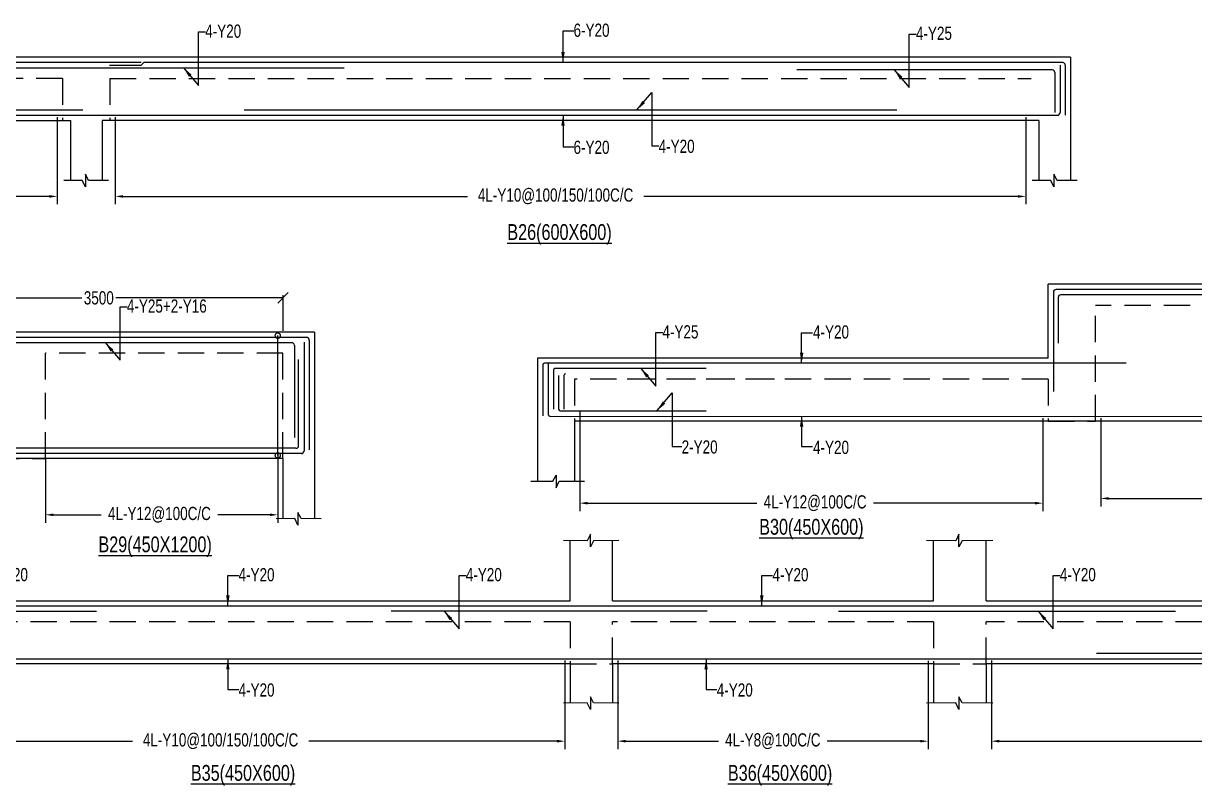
# Model space of a CAD drawing. Header units: millimetres. Extents: x 31347440 to 31744305, y -21457036 to -21063618.
# Drawn here: x 31663781 to 31674906, y -21135127 to -21127891 of the extents above; entities that cross this region are included whole.
import ezdxf

# ---------------------------------------------------------------- set-up
doc = ezdxf.new("R2010")
doc.units = ezdxf.units.MM
doc.header["$LTSCALE"] = 1000
doc.header["$MEASUREMENT"] = 0
doc.header["$PDMODE"] = 3
for name, pattern in [('CONTINOUS', [0]), ('CONTINU', [0]), ('HIDDEN', [0.375, 0.25, -0.125])]:
    doc.linetypes.add(name, pattern=pattern)
for name, color, linetype in [('-S-ARROW', 253, 'Continuous'), ('-S-MISC', 8, 'Continuous'), ('-S-STIRUP', 11, 'Continuous'), ('-STR-BEAM', 7, 'CONTINU'), ('-STR-COLUMN', 5, 'HIDDEN'), ('-STR-REINF', 3, 'Continuous'), ('-STR-RF-DIM', 8, 'CONTINOUS'), ('-STR-TEXT', 6, 'Continuous'), ('SEC TEXT', 9, 'Continuous'), ('SLAB LINE', 254, 'HIDDEN')]:
    doc.layers.add(name, color=color, linetype=linetype)
doc.styles.add('BEAM-LS', font='romans.shx', dxfattribs={"width": 0.8})
doc.styles.add('SOBHA', font='swisscl.ttf')
doc.styles.add('sobha.sed', font='swisscl.ttf')
doc.dimstyles.new('S-50', dxfattribs={"dimscale": 50, "dimtxt": 2.5, "dimasz": 2, "dimexe": 0.5, "dimexo": 0.25, "dimgap": 0.25, "dimtad": 0, "dimdec": 0, "dimrnd": 0.0005, "dimzin": 0, "dimdsep": 46, "dimtxsty": 'sobha.sed', "dimblk": 'OBLIQUE', "dimcen": 0.09, "dimclrd": 8, "dimclre": 8, "dimclrt": 6, "dimadec": 0, "dimazin": 0, "dimtfac": 1, "dimtdec": 0, "dimtofl": 0, "dimtmove": 2, "dimatfit": 3, "dimfxl": 0.18, "dimtolj": 1, "dimtzin": 0, "dimlwd": -1, "dimlwe": -1, "dimarcsym": 0})
doc.dimstyles.new('S-DIM50', dxfattribs={"dimscale": 50, "dimtxt": 2.5, "dimasz": 1.5, "dimexe": 1.5, "dimexo": 1, "dimgap": 0.5, "dimtad": 0, "dimdec": 0, "dimzin": 0, "dimdsep": 46, "dimtxsty": 'SOBHA', "dimcen": 0.09, "dimclrd": 256, "dimclre": 256, "dimclrt": 6, "dimadec": 5, "dimazin": 0, "dimtfac": 1, "dimtdec": 0, "dimtofl": 0, "dimtmove": 0, "dimatfit": 3, "dimfxl": 0.18, "dimtolj": 1, "dimtzin": 0, "dimlwd": -1, "dimlwe": -1, "dimarcsym": 0})
doc.dimstyles.new('STIRUP', dxfattribs={"dimscale": 50, "dimtxt": 2.5, "dimasz": 2.2, "dimexe": 0, "dimexo": 0, "dimgap": 0.5, "dimtad": 0, "dimdec": 0, "dimzin": 0, "dimdsep": 46, "dimtxsty": 'BEAM-LS', "dimblk": 'DOTSMALL', "dimcen": 0.09, "dimclrd": 256, "dimclre": 256, "dimclrt": 256, "dimadec": 5, "dimazin": 0, "dimtfac": 1, "dimtdec": 0, "dimtofl": 0, "dimtmove": 0, "dimatfit": 3, "dimldrblk": 'DOTSMALL', "dimfxl": 0, "dimfxlon": 1, "dimtolj": 1, "dimtzin": 0, "dimlwd": -1, "dimlwe": -1, "dimarcsym": 0})

# ---------------------------------------------------------------- blocks, each defined once
blk = doc.blocks.new('*D409')
at = {"layer": '-STR-RF-DIM', "transparency": 16777216}
for p, q in [((31669839, -21134776), (31669839, -21135602)), ((31677014, -21134776), (31677014, -21135602)), ((31669914, -21135527), (31672529, -21135527)), ((31676939, -21135527), (31674203, -21135527))]:
    blk.add_line(p, q, dxfattribs=at)
for points in [[(31669914, -21135515), (31669914, -21135540), (31669839, -21135527)], [(31676939, -21135515), (31676939, -21135540), (31677014, -21135527)]]:
    blk.add_solid(points, dxfattribs=at)
at = {"layer": 'Defpoints', "color": 0, "transparency": 16777216}
for p in [(31669839, -21134776, 0), (31677014, -21134776, 0), (31677014, -21135527)]:
    blk.add_point(p, dxfattribs=at)
at = {"layer": '-STR-RF-DIM', "color": 6, "transparency": 16777216, "insert": (31673366, -21135527), "char_height": 125, "attachment_point": 5, "style": 'SOBHA'}
blk.add_mtext('\\A1;4L-Y12@100/150/100C/C', dxfattribs=at)
blk = doc.blocks.new('*D410')
at = {"layer": '-STR-RF-DIM', "transparency": 16777216}
for p, q in [((31677564, -21134776), (31677564, -21135602)), ((31686214, -21134776), (31686214, -21135602)), ((31677639, -21135527), (31680910, -21135527)), ((31686139, -21135527), (31682584, -21135527))]:
    blk.add_line(p, q, dxfattribs=at)
for points in [[(31677639, -21135515), (31677639, -21135540), (31677564, -21135527)], [(31686139, -21135515), (31686139, -21135540), (31686214, -21135527)]]:
    blk.add_solid(points, dxfattribs=at)
at = {"layer": 'Defpoints', "color": 0, "transparency": 16777216}
for p in [(31677564, -21134776, 0), (31686214, -21134776, 0), (31677564, -21135527)]:
    blk.add_point(p, dxfattribs=at)
at = {"layer": '-STR-RF-DIM', "color": 6, "transparency": 16777216, "insert": (31681747, -21135527), "char_height": 125, "attachment_point": 5, "style": 'SOBHA'}
blk.add_mtext('\\A1;4L-Y10@100/150/100C/C', dxfattribs=at)
blk = doc.blocks.new('_OBLIQUE')
at = {"color": 0, "linetype": 'ByBlock'}
blk.add_line((-0.5, -0.5), (0.5, 0.5), dxfattribs=at)
blk = doc.blocks.new('*D451')
at = {"layer": '-STR-RF-DIM', "transparency": 16777216}
for p, q in [((31698683, -21128921), (31698683, -21129862)), ((31703083, -21128978), (31703083, -21129862)), ((31698758, -21129787), (31700365, -21129787)), ((31703008, -21129787), (31701473, -21129787))]:
    blk.add_line(p, q, dxfattribs=at)
for points in [[(31698758, -21129774), (31698758, -21129799), (31698683, -21129787)], [(31703008, -21129774), (31703008, -21129799), (31703083, -21129787)]]:
    blk.add_solid(points, dxfattribs=at)
at = {"layer": 'Defpoints', "color": 0, "transparency": 16777216}
for p in [(31698683, -21128921, 178587), (31703083, -21128978, 0), (31703083, -21129787)]:
    blk.add_point(p, dxfattribs=at)
at = {"layer": '-STR-RF-DIM', "color": 6, "transparency": 16777216, "insert": (31700919, -21129787), "char_height": 125, "attachment_point": 5, "style": 'SOBHA'}
blk.add_mtext('\\A1;4L-Y12@100C/C', dxfattribs=at)
blk = doc.blocks.new('*D455')
at = {"layer": '-STR-RF-DIM', "transparency": 16777216}
for p, q in [((31726633, -21128278), (31726633, -21129117)), ((31732733, -21128275), (31732733, -21129117)), ((31726708, -21129042), (31728625, -21129042)), ((31732658, -21129042), (31730299, -21129042))]:
    blk.add_line(p, q, dxfattribs=at)
for points in [[(31726708, -21129029), (31726708, -21129054), (31726633, -21129042)], [(31732658, -21129029), (31732658, -21129054), (31732733, -21129042)]]:
    blk.add_solid(points, dxfattribs=at)
at = {"layer": 'Defpoints', "color": 0, "transparency": 16777216}
for p in [(31726633, -21128278, 0), (31732733, -21128275, 0), (31726633, -21129042)]:
    blk.add_point(p, dxfattribs=at)
at = {"layer": '-STR-RF-DIM', "color": 6, "transparency": 16777216, "insert": (31729462, -21129042), "char_height": 125, "attachment_point": 5, "style": 'SOBHA'}
blk.add_mtext('\\A1;4L-Y10@100/150/100C/C', dxfattribs=at)
blk = doc.blocks.new('*D456')
at = {"layer": '-STR-RF-DIM', "transparency": 16777216}
for p, q in [((31733234, -21128275), (31733234, -21129117)), ((31736183, -21128278), (31736183, -21129117)), ((31733309, -21129042), (31734193, -21129042)), ((31736108, -21129042), (31735223, -21129042))]:
    blk.add_line(p, q, dxfattribs=at)
for points in [[(31733309, -21129029), (31733309, -21129054), (31733234, -21129042)], [(31736108, -21129029), (31736108, -21129054), (31736183, -21129042)]]:
    blk.add_solid(points, dxfattribs=at)
at = {"layer": 'Defpoints', "color": 0, "transparency": 16777216}
for p in [(31733234, -21128275, 0), (31736183, -21128278, 0), (31736183, -21129042)]:
    blk.add_point(p, dxfattribs=at)
at = {"layer": '-STR-RF-DIM', "color": 6, "transparency": 16777216, "insert": (31734708, -21129042), "char_height": 125, "attachment_point": 5, "style": 'SOBHA'}
blk.add_mtext('\\A1;4L-Y8@100C/C', dxfattribs=at)
blk = doc.blocks.new('*D457')
at = {"layer": '-STR-RF-DIM', "transparency": 16777216}
for p, q in [((31736784, -21128275), (31736784, -21129117)), ((31743233, -21128278), (31743233, -21129117)), ((31736859, -21129042), (31739160, -21129042)), ((31743158, -21129042), (31740833, -21129042))]:
    blk.add_line(p, q, dxfattribs=at)
for points in [[(31736859, -21129029), (31736859, -21129054), (31736784, -21129042)], [(31743158, -21129029), (31743158, -21129054), (31743233, -21129042)]]:
    blk.add_solid(points, dxfattribs=at)
at = {"layer": 'Defpoints', "color": 0, "transparency": 16777216}
for p in [(31736784, -21128275, 0), (31743233, -21128278, 0), (31743233, -21129042)]:
    blk.add_point(p, dxfattribs=at)
at = {"layer": '-STR-RF-DIM', "color": 6, "transparency": 16777216, "insert": (31739997, -21129042), "char_height": 125, "attachment_point": 5, "style": 'SOBHA'}
blk.add_mtext('\\A1;4L-Y10@100/150/100C/C', dxfattribs=at)
blk = doc.blocks.new('*D460')
at = {"layer": '-STR-RF-DIM', "transparency": 16777216}
for p, q in [((31703633, -21128978), (31703633, -21129817)), ((31708383, -21128978), (31708383, -21129817)), ((31703708, -21129742), (31705751, -21129742)), ((31708308, -21129742), (31707424, -21129742))]:
    blk.add_line(p, q, dxfattribs=at)
for points in [[(31703708, -21129729), (31703708, -21129754), (31703633, -21129742)], [(31708308, -21129729), (31708308, -21129754), (31708383, -21129742)]]:
    blk.add_solid(points, dxfattribs=at)
at = {"layer": 'Defpoints', "color": 0, "transparency": 16777216}
for p in [(31703633, -21128978, 0), (31708383, -21128978), (31703633, -21129742)]:
    blk.add_point(p, dxfattribs=at)
at = {"layer": '-STR-RF-DIM', "color": 6, "transparency": 16777216, "insert": (31706587, -21129742), "char_height": 125, "attachment_point": 5, "style": 'SOBHA'}
blk.add_mtext('\\A1;4L-Y12@100/125/100C/C', dxfattribs=at)
blk = doc.blocks.new('_DotSmall')
at = {"color": 0, "linetype": 'ByBlock', "const_width": 0.5}
blk.add_lwpolyline([(-0.0625, 0, 1), (0.0625, 0, 1)], format="xyb", close=True, dxfattribs=at)
blk = doc.blocks.new('*D397')
at = {"layer": '-S-STIRUP', "ltscale": 100, "transparency": 16777216}
blk.add_line((31666197, -21131992), (31666197, -21130855), dxfattribs=at)
at = {"layer": 'Defpoints', "color": 0, "linetype": 'CONTINU', "ltscale": 100, "transparency": 16777216}
for p in [(31666197, -21130855), (31666197, -21130855), (31666197, -21131992)]:
    blk.add_point(p, dxfattribs=at)
at = {"layer": '-S-STIRUP', "linetype": 'CONTINU', "ltscale": 100, "transparency": 16777216, "xscale": 100, "yscale": 100, "zscale": 100}
for p, rotation in [((31666197, -21130855), 90), ((31666197, -21131992), 270)]:
    blk.add_blockref('_DotSmall', p, dxfattribs=dict(at, rotation=rotation))
blk = doc.blocks.new('*D431')
at = {"color": 8, "transparency": 16777216}
for p, q in [((31662747, -21130910), (31662747, -21130472)), ((31662747, -21130497), (31664336, -21130497)), ((31666247, -21130497), (31664658, -21130497)), ((31666247, -21130810), (31666247, -21130472))]:
    blk.add_line(p, q, dxfattribs=at)
at = {"layer": 'Defpoints', "color": 0, "transparency": 16777216}
for p in [(31666247, -21130497), (31666247, -21130822), (31662747, -21130922, 0)]:
    blk.add_point(p, dxfattribs=at)
at = {"color": 8, "transparency": 16777216, "xscale": 100, "yscale": 100, "zscale": 100, "rotation": 180}
blk.add_blockref('_OBLIQUE', (31662747, -21130497), dxfattribs=at)
at = {"color": 8, "transparency": 16777216, "xscale": 100, "yscale": 100, "zscale": 100}
blk.add_blockref('_OBLIQUE', (31666247, -21130497), dxfattribs=at)
at = {"color": 6, "transparency": 16777216, "insert": (31664497, -21130497), "char_height": 125, "attachment_point": 5, "style": 'sobha.sed'}
blk.add_mtext('\\A1;3500', dxfattribs=at)
blk = doc.blocks.new('*D599')
at = {"layer": '-STR-RF-DIM', "transparency": 16777216}
for p, q in [((31666197, -21131975), (31666197, -21132631)), ((31663990, -21132022), (31663990, -21132631)), ((31664065, -21132556), (31664519, -21132556)), ((31666122, -21132556), (31665627, -21132556))]:
    blk.add_line(p, q, dxfattribs=at)
for points in [[(31664065, -21132544), (31664065, -21132569), (31663990, -21132556)], [(31666122, -21132544), (31666122, -21132569), (31666197, -21132556)]]:
    blk.add_solid(points, dxfattribs=at)
at = {"layer": 'Defpoints', "color": 0, "transparency": 16777216}
for p in [(31666197, -21131975, 0), (31663990, -21132022, 0), (31663990, -21132556)]:
    blk.add_point(p, dxfattribs=at)
at = {"layer": '-STR-RF-DIM', "color": 6, "transparency": 16777216, "insert": (31665073, -21132556), "char_height": 125, "attachment_point": 5, "style": 'SOBHA'}
blk.add_mtext('\\A1;4L-Y12@100C/C', dxfattribs=at)
blk = doc.blocks.new('BEAM')
at = {"layer": '-S-MISC', "linetype": 'ByBlock', "ltscale": 1000, "elevation": 0}
for points in [[(31677501.4, -21135377.5), (31677311.2, -21135377), (31677281.3, -21135317.4), (31677281.3, -21135437.6), (31677251.5, -21135377), (31677074.5, -21135377.5)], [(31686701.4, -21135377.5), (31686511.2, -21135377), (31686481.3, -21135317.4), (31686481.3, -21135437.6), (31686451.5, -21135377), (31686274.5, -21135377.5)]]:
    blk.add_lwpolyline(points, dxfattribs=at)
at = {"layer": '-STR-BEAM'}
for p, q in [((31686638.8, -21134206.6, 0), (31657991.8, -21134206.6, 0)), ((31669638.8, -21134806.6, 0), (31677138.8, -21134806.6, 0)), ((31686338.8, -21134806.6, 0), (31677438.8, -21134806.6, 0))]:
    blk.add_line(p, q, dxfattribs=at)
at = {"layer": '-STR-COLUMN', "linetype": 'Continuous', "ltscale": 10}
for p, q in [((31686638.8, -21134206.6, 0), (31686638.8, -21135377.5, 0)), ((31677138.8, -21134806.6, 0), (31677138.8, -21135377.5, 0)), ((31677438.8, -21134806.6, 0), (31677438.8, -21135377.5, 0)), ((31686338.8, -21134806.6, 0), (31686338.8, -21135377.3, 0))]:
    blk.add_line(p, q, dxfattribs=at)
at = {"layer": '-STR-REINF', "ltscale": 10}
for p, q in [((31677810.3, -21134256.6, 0), (31668967.4, -21134256.6, 0)), ((31675188.8, -21134306.6, 0), (31679738.8, -21134306.6, 0)), ((31677510.3, -21134281.6, 0), (31677810.3, -21134281.6, 0)), ((31677810.3, -21134281.6, 0), (31677835.3, -21134256.6, 0)), ((31686563.8, -21134256.6, 0), (31677835.3, -21134256.6, 0)), ((31686538.8, -21134281.6, 0), (31686538.8, -21134731.6, 0)), ((31686588.8, -21134281.6, 0), (31686588.8, -21134757, 0)), ((31686463.8, -21134326.6, 0), (31684038.8, -21134326.6, 0)), ((31686488.8, -21134351.6, 0), (31686488.8, -21134731.6, 0)), ((31668738.8, -21134706.6, 0), (31677257, -21134706.6, 0)), ((31668738.8, -21134756.6, 0), (31686513.8, -21134756.6, 0)), ((31678788.8, -21134706.6, 0), (31684988.8, -21134706.6, 0))]:
    blk.add_line(p, q, dxfattribs=at)
at = {"layer": '-STR-REINF', "ltscale": 10, "extrusion": (-3.05063e-10, -6.97272e-09, 1)}
blk.add_arc((31686563.8, -21134281.6, 0.1), 25, 0, 90, dxfattribs=at)
at = {"layer": '-STR-REINF', "ltscale": 10, "extrusion": (-2.57273e-08, 4.934e-09, 1)}
blk.add_arc((31686463.8, -21134351.6, -0.9), 25, 0, 90, dxfattribs=at)
at = {"layer": '-STR-REINF', "ltscale": 10, "extrusion": (1.99061e-09, -6.97272e-09, 1)}
blk.add_arc((31686513.8, -21134731.6, 0.2), 25, 270, 0, dxfattribs=at)
at = {"layer": 'SLAB LINE', "color": 8, "linetype": 'HIDDEN'}
for p, q in [((31677064.3, -21134406.6, 0), (31677064.3, -21134806.6, 0)), ((31677514.3, -21134406.6, 0), (31677514.3, -21134806.6, 0)), ((31677514.3, -21134406.6, 0), (31686263.8, -21134406.6, 0))]:
    blk.add_line(p, q, dxfattribs=at)
at = {"layer": 'SLAB LINE', "color": 8, "linetype": 'HIDDEN', "elevation": 0}
blk.add_lwpolyline([(31677064.3, -21134406.6), (31675703.2, -21134406.6)], dxfattribs=at)
at = {"layer": '-STR-TEXT', "color": 6, "style": 'SOBHA'}
for s, p in [('4-Y20', (31678418.8, -21134020.7, 0)), ('6-Y20', (31681917.5, -21134011.7, 0)), ('4-Y25', (31685170.3, -21134040.7, 0)), ('4-Y20', (31682726, -21135114.2, 0)), ('6-Y20', (31681917.5, -21135123.3, 0))]:
    blk.add_text(s, height=125, dxfattribs=at).set_placement(p)
at = {"layer": 'SEC TEXT', "color": 4, "linetype": 'ByBlock', "style": 'sobha.sed'}
blk.add_text('%%UB26(600X600)', height=150, rotation=359.98928, dxfattribs=at).set_placement((31681288.6, -21135940.6, 0))
at = {"layer": '-STR-RF-DIM'}
dim = blk.add_linear_dim(base=(31677014.3, -21135527.5, 0), p1=(31669838.8, -21134776.3, 0), p2=(31677014.3, -21134776.3, 0), text='4L-Y12@100/150/100C/C', dimstyle='S-DIM50', override={"dimscale": 1, "dimtxt": 125, "dimasz": 75, "dimexe": 75, "dimexo": 0, "dimgap": 25, "dimsah": 1, "dimcen": 4.5, "dimfxl": 75}, dxfattribs=at)
dim.commit()
dim.dimension.update_dxf_attribs({"geometry": '*D409', "text_midpoint": (31673365.8, -21135527.5, 0), "dimtype": 128})
dim = blk.add_linear_dim(base=(31677564.3, -21135527.5, 0), p1=(31686213.8, -21134776.3, 0), p2=(31677564.3, -21134776.3, 0), angle=180, text='4L-Y10@100/150/100C/C', dimstyle='S-DIM50', override={"dimscale": 1, "dimtxt": 125, "dimasz": 75, "dimexe": 75, "dimexo": 0, "dimgap": 25, "dimsah": 1, "dimcen": 4.5, "dimfxl": 75}, dxfattribs=at)
dim.commit()
dim.dimension.update_dxf_attribs({"geometry": '*D410', "text_midpoint": (31681746.9, -21135527.5, 0), "dimtype": 128})
at = {"layer": '-S-ARROW'}
for points, override in [([(31678212.4, -21134305.5, 0), (31678354.7, -21134472.7, 0), (31678354.7, -21133965.5, 0), (31678422.1, -21133965.5, 0)], {"dimgap": 0.1}), ([(31681817.5, -21134256.6, 0), (31681817.5, -21133956.6, 0), (31681920.9, -21133956.6, 0)], {"dimasz": 2, "dimgap": 0.1, "dimtad": 0}), ([(31684964, -21134325.5, 0), (31685106.2, -21134492.7, 0), (31685106.2, -21133985.5, 0), (31685173.7, -21133985.5, 0)], {"dimgap": 0.1}), ([(31682519.7, -21134706.4, 0), (31682661.9, -21134539.2, 0), (31682661.9, -21135046.4, 0), (31682729.3, -21135046.4, 0)], {"dimgap": 0.1}), ([(31681817.5, -21134756, 0), (31681817.5, -21135056, 0), (31681920.9, -21135056, 0)], {"dimasz": 2, "dimgap": 0.1, "dimtad": 0})]:
    blk.add_leader(points, dimstyle='S-50', override=override, dxfattribs=at)
blk = doc.blocks.new('bb')
at = {"layer": '-S-MISC', "linetype": 'ByBlock', "ltscale": 1000, "elevation": 0}
for points in [[(31733246.2, -21127137.5), (31733005.1, -21127137.9), (31732975.3, -21127197.6), (31732975.3, -21127077.4), (31732945.4, -21127137.9), (31732718.4, -21127137.5)], [(31736796.2, -21127137.5), (31736505.1, -21127137.9), (31736475.3, -21127197.6), (31736475.3, -21127077.4), (31736445.4, -21127137.9), (31736168.4, -21127137.5)], [(31733246.2, -21128679.3), (31733005.1, -21128678.9), (31732975.3, -21128619.2), (31732975.3, -21128739.4), (31732945.4, -21128678.9), (31732718.4, -21128679.3)], [(31736796.2, -21128679.3), (31736505.1, -21128678.9), (31736475.3, -21128619.2), (31736475.3, -21128739.4), (31736445.4, -21128678.9), (31736168.4, -21128679.3)], [(31698220.2, -21129579.3), (31698427.9, -21129579.3), (31698457.8, -21129519.6), (31698457.8, -21129639.8), (31698487.6, -21129579.3), (31698728.6, -21129579.3)]]:
    blk.add_lwpolyline(points, dxfattribs=at)
at = {"layer": '-STR-BEAM'}
for p, q in [((31708482.8, -21127708.4, 0), (31703132.8, -21127708.4, -199043.3)), ((31703132.8, -21128408.4, 0), (31703132.8, -21127708.4, 0)), ((31726582.8, -21127708.4, 0), (31732782.8, -21127708.4, 0)), ((31733183.6, -21127708.4, 0), (31736232.8, -21127708.4, 0)), ((31736733.6, -21127708.4, 0), (31743282.8, -21127708.4, 0)), ((31732782.8, -21128308.4, 0), (31726582.8, -21128308.4, 0)), ((31736232.8, -21128308.4, 0), (31733183.6, -21128308.4, 0)), ((31743282.8, -21128308.4, 0), (31736733.6, -21128308.4, 0)), ((31703132.8, -21128408.4, 0), (31698282.7, -21128408.4, 0)), ((31703682.6, -21129008.4, -178586.6), (31698632.8, -21129008.4, 0)), ((31708482.8, -21129008.4, 0), (31703682.6, -21129008.4, -178586.6))]:
    blk.add_line(p, q, dxfattribs=at)
at = {"layer": '-STR-COLUMN', "linetype": 'Continuous', "ltscale": 10}
for p, q in [((31732782.8, -21127708.4, 0), (31732782.8, -21127137.5, 0)), ((31733183.6, -21127708.4, 0), (31733183.6, -21127137.5, 0)), ((31736232.8, -21127708.4, 0), (31736232.8, -21127137.5, 0)), ((31736733.6, -21127708.4, 0), (31736733.6, -21127137.5, 0)), ((31732782.8, -21128308.4, 0), (31732782.8, -21128679.3, 0)), ((31733183.6, -21128308.4, 0), (31733183.6, -21128679.3, 0)), ((31736232.8, -21128308.4, 0), (31736232.8, -21128679.3, 0)), ((31736733.6, -21128308.4, 0), (31736733.6, -21128679.3, 0)), ((31698282.7, -21128408.4, 0), (31698282.7, -21129579.3, 0)), ((31698632.8, -21129008.4, 0), (31698632.8, -21129579.3, 0)), ((31698632.8, -21129008.4, 0), (31698632.8, -21129379.3, 0))]:
    blk.add_line(p, q, dxfattribs=at)
at = {"layer": '-STR-REINF', "ltscale": 10}
for p, q in [((31756158.8, -21127758.4, 0.1), (31703207.7, -21127758.4, 0)), ((31703182.7, -21127783.4, 0), (31703182.7, -21128726, 0)), ((31703227.4, -21127833.4, 0), (31703227.4, -21128268.3, 0)), ((31710832.8, -21127808.4, 0), (31703252.4, -21127808.4, 0)), ((31725282.8, -21127808.4, 0), (31728282.8, -21127808.4, 0)), ((31734083.8, -21127808.4, 0), (31731082.8, -21127808.4, 0)), ((31735332.6, -21127808.4, 0), (31738533.6, -21127808.4, 0)), ((31727032.8, -21128258.4, 0), (31756108.8, -21128258.4, 0)), ((31742232.4, -21128208.4, 0), (31737783.6, -21128208.4, 0)), ((31698332.7, -21128473.4, 0), (31698332.7, -21128959, 0)), ((31703873.6, -21128458.4, 0), (31698347.7, -21128458.4, 0)), ((31698382.8, -21128463.1, 0), (31698382.8, -21128938.1, 0)), ((31698432.7, -21128523.4, 0), (31698432.7, -21128893.4, 0)), ((31699882.8, -21128508.4, 0), (31698447.7, -21128508.4, 0)), ((31698482.7, -21128573.4, 0), (31698482.7, -21128893.4, 0)), ((31698532.7, -21128573.4, 0), (31698532.7, -21128893.4, 0)), ((31698407.8, -21128963.1, 0), (31708970.9, -21128960.2, 0)), ((31698497.7, -21128908.4, 0), (31699882.8, -21128908.4, 0))]:
    blk.add_line(p, q, dxfattribs=at)
for centre, radius, start, end in [((31703207.7, -21127783.4, 0), 25, 90, 180), ((31703252.4, -21127833.4, 0), 25, 90, 180), ((31698347.7, -21128473.4, 0), 15, 90, 180), ((31698447.7, -21128523.4, 0), 15, 90, 180), ((31698547.7, -21128573.4, 0), 15, 90, 180), ((31698497.7, -21128893.4, 0), 15, 180, 270)]:
    blk.add_arc(centre, radius, start, end, dxfattribs=at)
at = {"layer": '-STR-REINF', "ltscale": 10, "extrusion": (3.96642e-08, -1.06603e-08, 1)}
blk.add_arc((31698407.8, -21128938.1, 1.5), 25, 180, 270, dxfattribs=at)
at = {"layer": 'SLAB LINE', "color": 8, "linetype": 'HIDDEN'}
for p, q in [((31732782.8, -21127908.4, 0), (31726582.8, -21127908.4, 0)), ((31736232.8, -21127908.4, 0), (31733183.6, -21127908.4, 0)), ((31743282.8, -21127908.4, 0), (31736732.8, -21127908.4, 0)), ((31698632.8, -21128608.4, 0), (31698632.8, -21129008.4, 0)), ((31700532.8, -21128608.4, 0), (31698632.8, -21128608.4, 0)), ((31703132.8, -21128608.4, 0), (31699040.4, -21128608.4, 0))]:
    blk.add_line(p, q, dxfattribs=at)
at = {"layer": 'SLAB LINE', "color": 8, "linetype": 'HIDDEN', "elevation": 0}
for points in [[(31703132.8, -21128608.4), (31703132.8, -21129008.4), (31703582.8, -21129008.4), (31703582.8, -21127908.4)], [(31714231.9, -21127908.4), (31703582.8, -21127908.4)], [(31732782.8, -21127908.4), (31732782.8, -21128308.4), (31733183.6, -21128308.4), (31733183.6, -21127908.4)], [(31736232.8, -21127908.4), (31736232.8, -21128308.4), (31736733.6, -21128308.4), (31736733.6, -21127908.4)]]:
    blk.add_lwpolyline(points, dxfattribs=at)
at = {"layer": '-STR-TEXT', "color": 6, "style": 'SOBHA'}
for s, p in [('4-Y20', (31727290.2, -21127522.5, 0)), ('4-Y20', (31729632.8, -21127523.7, 0)), ('4-Y20', (31731791.6, -21127522.5, 0)), ('4-Y20', (31734704.3, -21127523.7, 0)), ('4-Y20', (31737434.1, -21127522.5, 0)), ('4-Y25', (31699469, -21128222.5, 0)), ('4-Y20', (31729632.8, -21128618.2, 0)), ('4-Y20', (31734175.3, -21128618.2, 0)), ('2-Y20', (31699651.2, -21129315.5, 0))]:
    blk.add_text(s, height=125, dxfattribs=at).set_placement(p)
at = {"layer": '-STR-TEXT', "color": 6, "char_height": 125, "style": 'SOBHA'}
for insert, attachment_point in [((31700899.4, -21128098.5, 0), 1), ((31700899.4, -21129321, 0), 7)]:
    blk.add_mtext('\\A1;4-Y20', dxfattribs=dict(at, insert=insert, attachment_point=attachment_point))
at = {"layer": 'SEC TEXT', "color": 4, "linetype": 'ByBlock', "style": 'sobha.sed'}
for s, p in [('%%UB35(450X600)', (31729179.8, -21129417.9, 0)), ('%%UB36(450X600)', (31734280.8, -21129417.9, 0)), ('%%UB30(450X600)', (31700387.8, -21130085.9, 0))]:
    blk.add_text(s, height=150, rotation=359.98928, dxfattribs=at).set_placement(p)
at = {"layer": '-STR-RF-DIM'}
for base, p1, p2, text, picture, middle in [((31726632.8, -21129042, 0), (31732732.8, -21128274.8, 0), (31726632.8, -21128278.1, 0), '4L-Y10@100/150/100C/C', '*D455', (31729462.1, -21129042, 0)), ((31703632.8, -21129742, 0), (31708382.8, -21128978.1, 0), (31703632.8, -21128978.1, 0), '4L-Y12@100/125/100C/C', '*D460', (31706587.4, -21129742, 0))]:
    dim = blk.add_linear_dim(base=base, p1=p1, p2=p2, angle=180, text=text, dimstyle='S-DIM50', override={"dimscale": 1, "dimtxt": 125, "dimasz": 75, "dimexe": 75, "dimexo": 0, "dimgap": 25, "dimsah": 1, "dimcen": 4.5, "dimfxl": 75}, dxfattribs=at)
    dim.commit()
    dim.dimension.update_dxf_attribs({"geometry": picture, "text_midpoint": middle, "dimtype": 128})
for base, p1, p2, text, picture, middle in [((31736182.8, -21129042, 0), (31733233.6, -21128274.8, 0), (31736182.8, -21128278.1, 0), '4L-Y8@100C/C', '*D456', (31734708.2, -21129042, 0)), ((31743232.8, -21129042, 0), (31736783.6, -21128274.8, 0), (31743232.8, -21128278.1, 0), '4L-Y10@100/150/100C/C', '*D457', (31739996.7, -21129042, 0)), ((31703082.8, -21129787, 0), (31698682.6, -21128921.1, 178586.6), (31703082.8, -21128978.1, 0), '4L-Y12@100C/C', '*D451', (31700918.9, -21129787, 0))]:
    dim = blk.add_linear_dim(base=base, p1=p1, p2=p2, text=text, dimstyle='S-DIM50', override={"dimscale": 1, "dimtxt": 125, "dimasz": 75, "dimexe": 75, "dimexo": 0, "dimgap": 25, "dimsah": 1, "dimcen": 4.5, "dimfxl": 75}, dxfattribs=at)
    dim.commit()
    dim.dimension.update_dxf_attribs({"geometry": picture, "text_midpoint": middle, "dimtype": 128})
at = {"layer": '-S-ARROW'}
for points in [[(31729531.3, -21127758.4, 0), (31729531.3, -21127470, 0), (31729634.7, -21127468.6, 0)], [(31731585.3, -21127807.3, 0), (31731727.5, -21127974.5, 0), (31731727.5, -21127467.3, 0), (31731794.9, -21127467.3, 0)], [(31734602.8, -21127758.4, 0), (31734602.8, -21127470, 0), (31734706.2, -21127468.6, 0)], [(31737227.8, -21127807.3, 0), (31737370, -21127974.5, 0), (31737370, -21127467.3, 0), (31737437.4, -21127467.3, 0)], [(31699262.7, -21128507.3, 0), (31699404.9, -21128674.5, 0), (31699404.9, -21128167.3, 0), (31699472.4, -21128167.3, 0)], [(31729531.3, -21128261.1, 0), (31729531.3, -21128549.5, 0), (31729634.7, -21128549.5, 0)], [(31734073.8, -21128261.1, 0), (31734073.8, -21128549.5, 0), (31734177.2, -21128549.5, 0)], [(31699419.3, -21128907.5, 0), (31699561.6, -21128740.3, 0), (31699561.6, -21129247.6, 0), (31699654.5, -21129247.6, 0)]]:
    blk.add_leader(points, dimstyle='S-50', override={"dimgap": 0.1}, dxfattribs=at)
at = {"layer": '-S-ARROW', "annotation_type": 0, "has_hookline": 1, "hookline_direction": 1, "text_width": 355.3}
for points in [[(31700790.9, -21128458.4, 0), (31700790.9, -21128170, 0), (31700894.4, -21128168.6, 0)], [(31700790.9, -21128961.1, 0), (31700790.9, -21129249.5, 0), (31700894.9, -21129249.5, 0)]]:
    blk.add_leader(points, dimstyle='S-50', override={"dimgap": 0.1}, dxfattribs=at)

msp = doc.modelspace()

# ---------------------------------------------------------------- linework, layer by layer
at = {"layer": '-S-MISC', "linetype": 'ByBlock', "ltscale": 1000, "elevation": 0}
msp.add_lwpolyline([(31666609.2, -21132593.2), (31666419, -21132592.8), (31666389.2, -21132533.1), (31666389.2, -21132653.3), (31666359.3, -21132592.8), (31666182.3, -21132593.2)], dxfattribs=at)
at = {"layer": '-STR-BEAM'}
for p, q in [((31666546.7, -21130822.3, 0), (31644548.2, -21130822.3, 0)), ((31666246.7, -21132022.3, 0), (31652648.2, -21132022.3, 0))]:
    msp.add_line(p, q, dxfattribs=at)
at = {"layer": '-STR-COLUMN', "linetype": 'Continuous', "ltscale": 10}
for p, q in [((31666546.7, -21130822.3, 0), (31666546.7, -21132593, 0)), ((31666246.7, -21132022.3, 0), (31666246.7, -21132593, 0))]:
    msp.add_line(p, q, dxfattribs=at)
at = {"layer": '-STR-REINF', "ltscale": 10}
for p, q in [((31666471.7, -21130872.3, 0), (31644673.2, -21130872.3, 0)), ((31666329.4, -21130922.3, 0), (31662746.7, -21130922.3, 0)), ((31666354.4, -21130947.3, 0), (31666354.4, -21131821.2, 0)), ((31666446.7, -21130917.3, 0), (31666446.7, -21131950, 0)), ((31666496.7, -21130897.3, 0), (31666496.7, -21131940, 0)), ((31666395, -21131900, 0), (31666395, -21131080.7, 0)), ((31666421.7, -21131975, 0), (31644623.2, -21131975, 0)), ((31666370, -21131925, 0), (31657945.2, -21131925, 0))]:
    msp.add_line(p, q, dxfattribs=at)
for centre, start, end in [((31666471.7, -21130897.3, 0.1), 0, 90), ((31666421.7, -21131950, 0), 270, 0)]:
    msp.add_arc(centre, 25, start, end, dxfattribs=at)
at = {"layer": '-STR-REINF', "ltscale": 10, "extrusion": (-3.24469e-08, 0, 1)}
msp.add_arc((31666329.4, -21130947.3, -1), 25, 0, 90, dxfattribs=at)
at = {"layer": '-STR-REINF', "ltscale": 10, "extrusion": (-5.80964e-09, 0, 1)}
msp.add_arc((31666370, -21131900, -0.2), 25, 270, 0, dxfattribs=at)
at = {"layer": 'SLAB LINE', "color": 8, "linetype": 'HIDDEN'}
for p, q in [((31666246.7, -21131022.3, 0), (31663990, -21131022.3, 0)), ((31666246.7, -21132022.3, 0), (31666246.7, -21131022.3, 0))]:
    msp.add_line(p, q, dxfattribs=at)
at = {"layer": 'SLAB LINE', "color": 8, "linetype": 'HIDDEN', "elevation": 0}
msp.add_lwpolyline([(31663490, -21131022.3), (31663490, -21132022.3), (31663990, -21132022.3), (31663990, -21131022.3)], dxfattribs=at)

# ---------------------------------------------------------------- block references
at = {"color": 1}
msp.add_blockref('BEAM', (-12911.1, 5994.3, 0), dxfattribs=at)
at = {"color": 251}
for p in [(-29617.9, -2659.1, 0), (-63808.3, -5664, 0)]:
    msp.add_blockref('bb', p, dxfattribs=at)

# ---------------------------------------------------------------- texts
at = {"layer": '-STR-TEXT', "color": 6, "style": 'SOBHA'}
msp.add_text('4-Y25+2-Y16', height=125, dxfattribs=at).set_placement((31664763.8, -21130636.4, 0))
at = {"layer": 'SEC TEXT', "color": 4, "linetype": 'ByBlock', "style": 'sobha.sed'}
msp.add_text('%%UB29(450X1200)', height=150, rotation=359.98928, dxfattribs=at).set_placement((31664493.5, -21132911.8, 0))

# ---------------------------------------------------------------- dimensions: what is measured, and where the dimension line sits
at = {"layer": '-S-STIRUP', "linetype": 'CONTINU', "ltscale": 100}
dim = msp.add_linear_dim(base=(31666196.7, -21130855.3, 0), p1=(31666196.7, -21131992, 0), p2=(31666196.7, -21130855.3, 0), angle=90, text=' ', dimstyle='STIRUP', override={"dimasz": 2}, dxfattribs=at)
dim.commit()
dim.dimension.update_dxf_attribs({"geometry": '*D397', "text_midpoint": (31666196.7, -21131423.6, 0)})
at = {"layer": '-STR-RF-DIM'}
dim = msp.add_linear_dim(base=(31663990, -21132556.2, 0), p1=(31666196.7, -21131975, 0), p2=(31663990, -21132022.3, 0), angle=180, text='4L-Y12@100C/C', dimstyle='S-DIM50', override={"dimscale": 1, "dimtxt": 125, "dimasz": 75, "dimexe": 75, "dimexo": 0, "dimgap": 25, "dimsah": 1, "dimcen": 4.5, "dimfxl": 75}, dxfattribs=at)
dim.commit()
dim.dimension.update_dxf_attribs({"geometry": '*D599', "text_midpoint": (31665073.1, -21132556.2, 0), "dimtype": 160})
at = {"color": 1}
dim = msp.add_linear_dim(base=(31666246.7, -21130496.8, 0), p1=(31662746.7, -21130922.3, 0), p2=(31666246.7, -21130822.3, 0), dimstyle='S-50', dxfattribs=at)
dim.commit()
dim.dimension.update_dxf_attribs({"geometry": '*D431', "text_midpoint": (31664496.7, -21130496.8, 0)})

# ---------------------------------------------------------------- leaders
at = {"layer": '-S-ARROW'}
msp.add_leader([(31664557.5, -21130921.2, 0), (31664699.7, -21131088.5, 0), (31664699.7, -21130581.2, 0), (31664767.1, -21130581.2, 0)], dimstyle='S-50', override={"dimgap": 0.1}, dxfattribs=at)

doc.saveas('drawing.dxf')
